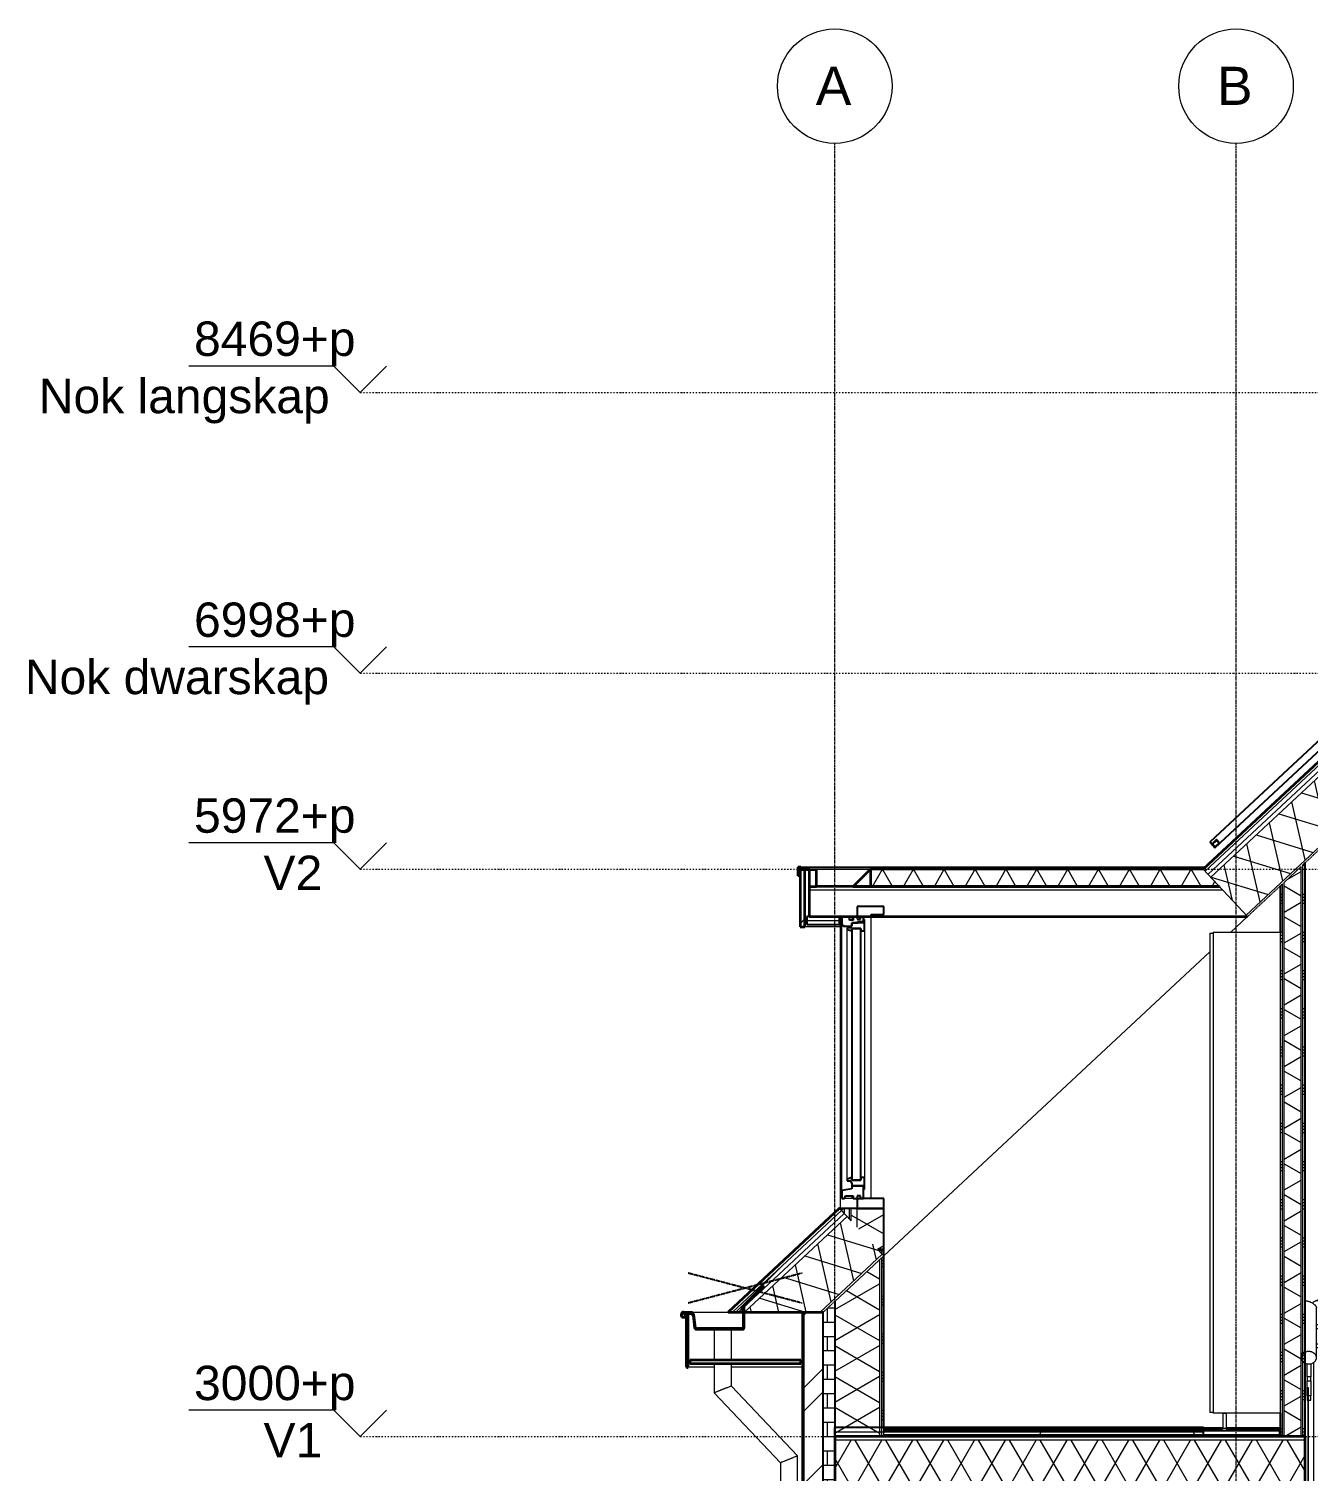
# Model space of a CAD drawing. Header units: millimetres. Extents: x -15640 to 2474, y -3000 to 10373.
# Drawn here: x -15297 to -8596, y 2819 to 10373 of the extents above; entities that cross this region are included whole.
import ezdxf

# ---------------------------------------------------------------- set-up
doc = ezdxf.new("R2010")
doc.units = ezdxf.units.MM
for name, pattern in [('Dash dot', [15.875, 6.35, -4.7625, 0, -4.7625]), ('dash-dot', [5, 3, -1, 0, -1]), ('grid', [24, 15, -3, 3, -3]), ('Overhead', [3.96875, 2.38125, -1.5875])]:
    doc.linetypes.add(name, pattern=pattern)
for name, color, linetype, lineweight in [('A-CLNG', 13, 'Continuous', 9), ('A-DETL', 90, 'Continuous', 9), ('A-DETL-GENF', 92, 'Continuous', 9), ('A-FLOR', 192, 'Continuous', 9), ('A-FLOR-HRAL', 11, 'Continuous', 9), ('A-FLOR-LEVL', 51, 'Continuous', 9), ('A-FLOR-MCUT', 51, 'Continuous', 9), ('A-FLOR-OVHD', 1, 'Overhead', 9), ('A-FLOR-PATT', 8, 'Continuous', 35), ('A-GENM', 13, 'Continuous', 9), ('A-GLAZ', 151, 'Continuous', 9), ('A-ROOF', 132, 'Continuous', 9), ('A-ROOF-MCUT', 132, 'Continuous', 35), ('A-ROOF-OTLN', 132, 'Continuous', 9), ('A-ROOF-PATT', 132, 'Continuous', 35), ('A-WALL', 113, 'Continuous', 9), ('A-WALL-PATT', 111, 'Continuous', 25), ('I-FURN', 30, 'Continuous', 9), ('I-WALL', 2, 'Continuous', 9), ('S-COLS', 52, 'Continuous', 9), ('S-GRID', 1, 'Continuous', 9), ('S-GRID-IDEN', 1, 'Continuous', 9)]:
    doc.layers.add(name, color=color, linetype=linetype, lineweight=lineweight)
doc.styles.add('Arial', font='arial.ttf', dxfattribs={"height": 180})
doc.styles.add('Arial_1', font='arial.ttf', dxfattribs={"height": 200})
pattern_1 = [(360, (-8742.87, 4441.5), (4e-13, 200), []), (360, (-8742.87, 4425.5), (4e-13, 200), []), (360, (-8742.87, 4409.5), (4e-13, 200), []), (360, (-8742.87, 4393.5), (4e-13, 200), [])]
pattern_2 = [(45, (-5257.7, 3200), (-141.4214, 141.4214), [])]
pattern_3 = [(330, (-11046.77, 4192.84), (70, 121.244), []), (30, (-11046.77, 4192.84), (-70, 121.244), [])]

# ---------------------------------------------------------------- blocks, each defined once
blk = doc.blocks.new('73_EA_Standaard_kledingkast_IKEA - 950x350x2600-502274-B-B')
at = {"layer": 'I-FURN'}
for p, q in [((-9110.9, 5637), (-9092.9, 5637)), ((-9110.9, 5637), (-9110.9, 3127)), ((-9092.9, 5642), (-8742.9, 5642)), ((-9092.9, 5642), (-9092.9, 3122)), ((-8742.9, 5642), (-8742.9, 3122)), ((-9092.9, 3127), (-9110.9, 3127)), ((-8742.9, 3122), (-9092.9, 3122)), ((-9042.9, 3122), (-9024.9, 3122)), ((-9042.9, 3122), (-9042.9, 3042)), ((-9024.9, 3122), (-9024.9, 3042)), ((-9024.9, 3042), (-9042.9, 3042))]:
    blk.add_line(p, q, dxfattribs=at)
blk = doc.blocks.new('Railing - 50 x 12mm-673301-B-B')
at = {"layer": 'A-FLOR-HRAL'}
for p, q in [((-7204.9, 3300), (-7204.9, 4169.8)), ((-7204.9, 4169.8), (-7192.9, 4169.8)), ((-7192.9, 4169.8), (-7192.9, 3300)), ((-7192.9, 3300), (-7196.9, 3300))]:
    blk.add_line(p, q, dxfattribs=at)
blk = doc.blocks.new('Railing - 800mm-673318-B-B')
at = {"layer": 'A-FLOR-HRAL', "lineweight": 18}
blk.add_line((-8593.2, 3256), (-8598.2, 3256), dxfattribs=at)
at = {"layer": 'A-FLOR-HRAL'}
for p, q in [((-8598.2, 3256), (-8598.2, 3062.3)), ((-8593.2, 3062.3), (-8593.2, 3256)), ((-8593.2, 3062.3), (-8598.2, 3062.3)), ((-8598.2, 3062.3), (-8598.2, 2311.2)), ((-8593.2, 2311.2), (-8593.2, 3062.3)), ((-8598.2, 2311.2), (-8593.2, 2311.2))]:
    blk.add_line(p, q, dxfattribs=at)
blk = doc.blocks.new('Railing - 50 x 12mm-673320-B-B')
at = {"layer": 'A-FLOR-HRAL'}
for p, q in [((-8566.5, 2566.7), (-8566.5, 3388.1)), ((-8616.5, 2747), (-8616.5, 2566.7))]:
    blk.add_line(p, q, dxfattribs=at)
blk = doc.blocks.new('Railing - 50 x 12mm-673322-B-B')
at = {"layer": 'A-FLOR-HRAL'}
for p, q in [((-8300.2, 3762), (-8288.2, 3767.5)), ((-8300.2, 2750), (-8300.2, 3762)), ((-8288.2, 3767.5), (-8288.2, 2750))]:
    blk.add_line(p, q, dxfattribs=at)
blk = doc.blocks.new('Railing - 800mm-673324-B-B')
at = {"layer": 'A-FLOR-HRAL'}
blk.add_line((-7500.2, 3213.9), (-8288.2, 2852.7), dxfattribs=at)
blk = doc.blocks.new('Railing - Railing-654637-B-B')
at = {"layer": 'A-FLOR-HRAL'}
for p, q in [((-7423.4, 4230), (-8562.2, 3708.1)), ((-8520.4, 3661.2), (-7410.3, 4170)), ((-7196.9, 4230), (-7423.4, 4230)), ((-7410.3, 4170), (-7196.9, 4170)), ((-7416.9, 4100), (-7488.2, 4067.3)), ((-7412.5, 4080), (-7488.2, 4045.3)), ((-7204.9, 4100), (-7416.9, 4100)), ((-7204.9, 4080), (-7412.5, 4080)), ((-7500.2, 4061.8), (-8288.2, 3700.7)), ((-7500.2, 4039.8), (-8288.2, 3678.7)), ((-7500.2, 3961.8), (-8288.2, 3600.7)), ((-7500.2, 3939.8), (-8288.2, 3578.7)), ((-7416.9, 4000), (-7488.2, 3967.3)), ((-7412.5, 3980), (-7488.2, 3945.3)), ((-7204.9, 4000), (-7416.9, 4000)), ((-7204.9, 3980), (-7412.5, 3980)), ((-8552.1, 3413), (-8552.1, 3672.3)), ((-8300.2, 3695.2), (-8541.3, 3584.6)), ((-8300.2, 3673.2), (-8536.9, 3564.6)), ((-8541.3, 3584.6), (-8552.1, 3584.6)), ((-8536.9, 3564.6), (-8552.1, 3564.6)), ((-8300.2, 3595.2), (-8541.3, 3484.6)), ((-8300.2, 3573.2), (-8536.9, 3464.6)), ((-8541.3, 3484.6), (-8552.1, 3484.6)), ((-8632.1, 3439), (-8632.1, 3413)), ((-8536.9, 3464.6), (-8552.1, 3464.6)), ((-8601.5, 3313), (-8601.5, 3381.3)), ((-8581.5, 3381.7), (-8581.5, 3313)), ((-8601.5, 3213), (-8601.5, 3291.2)), ((-8581.5, 3291.2), (-8581.5, 3213))]:
    blk.add_line(p, q, dxfattribs=at)
at = {"layer": 'A-FLOR-HRAL', "lineweight": 18}
for p, q in [((-8601.5, 3313), (-8601.5, 3291.2)), ((-8581.5, 3313), (-8601.5, 3313)), ((-8601.5, 3291.2), (-8581.5, 3291.2)), ((-8581.5, 3291.2), (-8581.5, 3313)), ((-8601.5, 3213), (-8601.5, 3191.2)), ((-8581.5, 3213), (-8601.5, 3213)), ((-8601.5, 3191.2), (-8598.2, 3191.2)), ((-8593.2, 3191.2), (-8581.5, 3191.2)), ((-8581.5, 3191.2), (-8581.5, 3213))]:
    blk.add_line(p, q, dxfattribs=at)
at = {"layer": 'A-FLOR-HRAL', "flags": 128}
for points in [[(-7196.9, 4230), (-7196.9, 4229.2), (-7196.9, 4227), (-7196.9, 4223.5), (-7196.9, 4218.7), (-7196.9, 4213), (-7196.9, 4206.7), (-7196.9, 4200)], [(-7196.9, 4200), (-7196.9, 4193.3), (-7196.9, 4187), (-7196.9, 4181.3), (-7196.9, 4176.5), (-7196.9, 4173), (-7196.9, 4170.8), (-7196.9, 4170)]]:
    blk.add_lwpolyline(points, dxfattribs=at)
at = {"layer": 'A-FLOR-HRAL'}
for points, knots in [([(-7416.9, 4200), (-7417.4, 4202.2), (-7418.3, 4206.7), (-7420.2, 4215.3), (-7422, 4223.4), (-7423.2, 4228.9), (-7423.4, 4230), (-7423.4, 4230)], [0, 0, 0, 0, 0.142857, 0.285714, 0.571429, 0.785714, 1, 1, 1, 1]), ([(-7410.3, 4170), (-7410.3, 4170), (-7410.8, 4172), (-7412.5, 4179.9), (-7414.7, 4189.9), (-7416.2, 4196.6), (-7416.9, 4200)], [0, 0, 0, 0, 0.285714, 0.571429, 0.785714, 1, 1, 1, 1]), ([(-8610.9, 3711.3), (-8609.1, 3711.3), (-8606.2, 3711.2), (-8602.1, 3710.7), (-8597.7, 3709.9), (-8594.4, 3709), (-8592.1, 3708.3)], [0.6872482, 0.6872482, 0.6872482, 0.6872482, 0.7857143, 0.8392857, 0.8928571, 1, 1, 1, 1]), ([(-8592.1, 3708.3), (-8589, 3707.4), (-8583.1, 3705.1), (-8574.6, 3700.7), (-8566.9, 3695.5), (-8559.5, 3688.8), (-8554.7, 3682.2), (-8552.5, 3676.4), (-8552.1, 3673.6), (-8552.1, 3672.3)], [0, 0, 0, 0, 0.142857, 0.285714, 0.428571, 0.571429, 0.785714, 0.892857, 1, 1, 1, 1]), ([(-8512.6, 3697.8), (-8514.2, 3699.6), (-8517.8, 3702.8), (-8524.4, 3706.8), (-8531.8, 3709.7), (-8539.1, 3711.2), (-8545.8, 3711.6), (-8550.6, 3711.3), (-8554.4, 3710.6), (-8558, 3709.7), (-8560.6, 3708.8), (-8562.2, 3708.1)], [0, 0, 0, 0, 0.142857, 0.285714, 0.428571, 0.571429, 0.678571, 0.785714, 0.839286, 0.892857, 1, 1, 1, 1]), ([(-8536.4, 3657.8), (-8534.6, 3657.8), (-8531.8, 3658), (-8528.2, 3658.7), (-8524.6, 3659.5), (-8522, 3660.5), (-8520.4, 3661.2)], [0.6872482, 0.6872482, 0.6872482, 0.6872482, 0.7857143, 0.8392857, 0.8928571, 1, 1, 1, 1]), ([(-8520.4, 3661.2), (-8518.2, 3662.2), (-8514.3, 3664.6), (-8509.7, 3669.1), (-8506.8, 3674.4), (-8505.3, 3681.3), (-8506.4, 3687.9), (-8509.4, 3693.7), (-8511.4, 3696.4), (-8512.6, 3697.8)], [0, 0, 0, 0, 0.142857, 0.285714, 0.428571, 0.571429, 0.785714, 0.892857, 1, 1, 1, 1])]:
    blk.add_open_spline(points, degree=3, knots=knots, dxfattribs=at)
blk.add_open_spline([(-8562.2, 3708.1), (-8564.4, 3707), (-8568.3, 3704.7), (-8571.3, 3701.7), (-8572.6, 3700)], degree=3, dxfattribs=at)
at = {"layer": 'A-FLOR-HRAL', "lineweight": 18}
for points, knots in [([(-8592.1, 3445.7), (-8594.8, 3445.7), (-8600.3, 3445.2), (-8608.2, 3443.1), (-8614.4, 3440.3), (-8619, 3437.3), (-8621.9, 3434.9), (-8624.3, 3432.4), (-8625.9, 3430.5), (-8627.1, 3428.8), (-8628.2, 3427.1), (-8629.4, 3424.8), (-8630.6, 3422), (-8631.7, 3418.1), (-8632.1, 3415.1), (-8632.1, 3413)], [0, 0, 0, 0, 0.142857, 0.285714, 0.428571, 0.5, 0.571429, 0.625, 0.678571, 0.705357, 0.732143, 0.785714, 0.839286, 0.892857, 1, 1, 1, 1]), ([(-8632.1, 3413), (-8632.1, 3411.6), (-8631.8, 3408.9), (-8631, 3404.9), (-8629.7, 3401.8), (-8628.4, 3399.3), (-8627, 3397), (-8625, 3394.3), (-8622.1, 3391.3), (-8619, 3388.7), (-8615, 3386.1), (-8611, 3384.1), (-8607.2, 3382.7), (-8603.2, 3381.6), (-8598.2, 3380.6), (-8594.1, 3380.3), (-8592.1, 3380.3)], [0, 0, 0, 0, 0.071429, 0.142857, 0.214286, 0.25, 0.285714, 0.357143, 0.428571, 0.5, 0.571429, 0.678571, 0.732143, 0.785714, 0.892857, 1, 1, 1, 1]), ([(-8552.1, 3413), (-8552.1, 3414.4), (-8552.3, 3417.1), (-8553.2, 3421), (-8554.5, 3424.2), (-8555.7, 3426.7), (-8557.1, 3429), (-8559.2, 3431.7), (-8562, 3434.7), (-8565.2, 3437.2), (-8569.2, 3439.9), (-8573.1, 3441.8), (-8577, 3443.3), (-8580.9, 3444.4), (-8586, 3445.4), (-8590, 3445.7), (-8592.1, 3445.7)], [0, 0, 0, 0, 0.071429, 0.142857, 0.214286, 0.25, 0.285714, 0.357143, 0.428571, 0.5, 0.571429, 0.678571, 0.732143, 0.785714, 0.892857, 1, 1, 1, 1]), ([(-8592.1, 3380.3), (-8589.3, 3380.3), (-8583.9, 3380.8), (-8575.9, 3382.9), (-8569.8, 3385.7), (-8565.2, 3388.7), (-8562.3, 3391.1), (-8559.9, 3393.6), (-8558.2, 3395.5), (-8557.1, 3397.2), (-8556, 3398.9), (-8554.8, 3401.2), (-8553.6, 3404), (-8552.5, 3407.9), (-8552.1, 3410.9), (-8552.1, 3413)], [0, 0, 0, 0, 0.142857, 0.285714, 0.428571, 0.5, 0.571429, 0.625, 0.678571, 0.705357, 0.732143, 0.785714, 0.839286, 0.892857, 1, 1, 1, 1])]:
    blk.add_open_spline(points, degree=3, knots=knots, dxfattribs=at)
for name, p in [('Railing - 50 x 12mm-673301-B-B', (0, 0)), ('Railing - 50 x 12mm-673322-B-B', (800, 366.7)), ('Railing - 50 x 12mm-673322-B-B', (0, 0)), ('Railing - 50 x 12mm-673320-B-B', (0, 0)), ('Railing - 800mm-673318-B-B', (0, 0)), ('Railing - 800mm-673324-B-B', (0, 0))]:
    blk.add_blockref(name, p)
blk = doc.blocks.new('Top Rail Type - Top Rail_Internal_-654664-B-B')
at = {"layer": 'A-FLOR-HRAL'}
for p, q in [((-7423.4, 4230), (-8562.2, 3708.1)), ((-8520.4, 3661.2), (-7410.3, 4170)), ((-7196.9, 4230), (-7423.4, 4230)), ((-7410.3, 4170), (-7196.9, 4170)), ((-8552.1, 3413), (-8552.1, 3672.3)), ((-8632.1, 3439), (-8632.1, 3413))]:
    blk.add_line(p, q, dxfattribs=at)
at = {"layer": 'A-FLOR-HRAL', "flags": 128}
for points in [[(-7196.9, 4230), (-7196.9, 4229.2), (-7196.9, 4227), (-7196.9, 4223.5), (-7196.9, 4218.7), (-7196.9, 4213), (-7196.9, 4206.7), (-7196.9, 4200)], [(-7196.9, 4200), (-7196.9, 4193.3), (-7196.9, 4187), (-7196.9, 4181.3), (-7196.9, 4176.5), (-7196.9, 4173), (-7196.9, 4170.8), (-7196.9, 4170)]]:
    blk.add_lwpolyline(points, dxfattribs=at)
at = {"layer": 'A-FLOR-HRAL'}
for points, knots in [([(-7416.9, 4200), (-7417.4, 4202.2), (-7418.3, 4206.7), (-7420.2, 4215.3), (-7422, 4223.4), (-7423.2, 4228.9), (-7423.4, 4230), (-7423.4, 4230)], [0, 0, 0, 0, 0.142857, 0.285714, 0.571429, 0.785714, 1, 1, 1, 1]), ([(-7410.3, 4170), (-7410.3, 4170), (-7410.8, 4172), (-7412.5, 4179.9), (-7414.7, 4189.9), (-7416.2, 4196.6), (-7416.9, 4200)], [0, 0, 0, 0, 0.285714, 0.571429, 0.785714, 1, 1, 1, 1]), ([(-8610.9, 3711.3), (-8609.1, 3711.3), (-8606.2, 3711.2), (-8602.1, 3710.7), (-8597.7, 3709.9), (-8594.4, 3709), (-8592.1, 3708.3)], [0.6872482, 0.6872482, 0.6872482, 0.6872482, 0.7857143, 0.8392857, 0.8928571, 1, 1, 1, 1]), ([(-8592.1, 3708.3), (-8589, 3707.4), (-8583.1, 3705.1), (-8574.6, 3700.7), (-8566.9, 3695.5), (-8559.5, 3688.8), (-8554.7, 3682.2), (-8552.5, 3676.4), (-8552.1, 3673.6), (-8552.1, 3672.3)], [0, 0, 0, 0, 0.142857, 0.285714, 0.428571, 0.571429, 0.785714, 0.892857, 1, 1, 1, 1]), ([(-8512.6, 3697.8), (-8514.2, 3699.6), (-8517.8, 3702.8), (-8524.4, 3706.8), (-8531.8, 3709.7), (-8539.1, 3711.2), (-8545.8, 3711.6), (-8550.6, 3711.3), (-8554.4, 3710.6), (-8558, 3709.7), (-8560.6, 3708.8), (-8562.2, 3708.1)], [0, 0, 0, 0, 0.142857, 0.285714, 0.428571, 0.571429, 0.678571, 0.785714, 0.839286, 0.892857, 1, 1, 1, 1]), ([(-8536.4, 3657.8), (-8534.6, 3657.8), (-8531.8, 3658), (-8528.2, 3658.7), (-8524.6, 3659.5), (-8522, 3660.5), (-8520.4, 3661.2)], [0.6872482, 0.6872482, 0.6872482, 0.6872482, 0.7857143, 0.8392857, 0.8928571, 1, 1, 1, 1]), ([(-8520.4, 3661.2), (-8518.2, 3662.2), (-8514.3, 3664.6), (-8509.7, 3669.1), (-8506.8, 3674.4), (-8505.3, 3681.3), (-8506.4, 3687.9), (-8509.4, 3693.7), (-8511.4, 3696.4), (-8512.6, 3697.8)], [0, 0, 0, 0, 0.142857, 0.285714, 0.428571, 0.571429, 0.785714, 0.892857, 1, 1, 1, 1]), ([(-8592.1, 3445.7), (-8594.8, 3445.7), (-8600.3, 3445.2), (-8608.2, 3443.1), (-8614.4, 3440.3), (-8619, 3437.3), (-8621.9, 3434.9), (-8624.3, 3432.4), (-8625.9, 3430.5), (-8627.1, 3428.8), (-8628.2, 3427.1), (-8629.4, 3424.8), (-8630.6, 3422), (-8631.7, 3418.1), (-8632.1, 3415.1), (-8632.1, 3413)], [0, 0, 0, 0, 0.142857, 0.285714, 0.428571, 0.5, 0.571429, 0.625, 0.678571, 0.705357, 0.732143, 0.785714, 0.839286, 0.892857, 1, 1, 1, 1]), ([(-8632.1, 3413), (-8632.1, 3411.6), (-8631.8, 3408.9), (-8631, 3404.9), (-8629.7, 3401.8), (-8628.4, 3399.3), (-8627, 3397), (-8625, 3394.3), (-8622.1, 3391.3), (-8619, 3388.7), (-8615, 3386.1), (-8611, 3384.1), (-8607.2, 3382.7), (-8603.2, 3381.6), (-8598.2, 3380.6), (-8594.1, 3380.3), (-8592.1, 3380.3)], [0, 0, 0, 0, 0.071429, 0.142857, 0.214286, 0.25, 0.285714, 0.357143, 0.428571, 0.5, 0.571429, 0.678571, 0.732143, 0.785714, 0.892857, 1, 1, 1, 1]), ([(-8552.1, 3413), (-8552.1, 3414.4), (-8552.3, 3417.1), (-8553.2, 3421), (-8554.5, 3424.2), (-8555.7, 3426.7), (-8557.1, 3429), (-8559.2, 3431.7), (-8562, 3434.7), (-8565.2, 3437.2), (-8569.2, 3439.9), (-8573.1, 3441.8), (-8577, 3443.3), (-8580.9, 3444.4), (-8586, 3445.4), (-8590, 3445.7), (-8592.1, 3445.7)], [0, 0, 0, 0, 0.071429, 0.142857, 0.214286, 0.25, 0.285714, 0.357143, 0.428571, 0.5, 0.571429, 0.678571, 0.732143, 0.785714, 0.892857, 1, 1, 1, 1]), ([(-8592.1, 3380.3), (-8589.3, 3380.3), (-8583.9, 3380.8), (-8575.9, 3382.9), (-8569.8, 3385.7), (-8565.2, 3388.7), (-8562.3, 3391.1), (-8559.9, 3393.6), (-8558.2, 3395.5), (-8557.1, 3397.2), (-8556, 3398.9), (-8554.8, 3401.2), (-8553.6, 3404), (-8552.5, 3407.9), (-8552.1, 3410.9), (-8552.1, 3413)], [0, 0, 0, 0, 0.142857, 0.285714, 0.428571, 0.5, 0.571429, 0.625, 0.678571, 0.705357, 0.732143, 0.785714, 0.839286, 0.892857, 1, 1, 1, 1])]:
    blk.add_open_spline(points, degree=3, knots=knots, dxfattribs=at)
blk.add_open_spline([(-8562.2, 3708.1), (-8564.4, 3707), (-8568.3, 3704.7), (-8571.3, 3701.7), (-8572.6, 3700)], degree=3, dxfattribs=at)
blk = doc.blocks.new('KOZIJN_TYPE_D - KOZIJN_TYPE_D-2168117-B-B')
at = {"layer": 'A-GENM'}
for p, q in [((-11038.8, 4289), (-11038.8, 5674)), ((-10985.8, 5723.8), (-10985.8, 5705)), ((-10985.8, 4247), (-11023.8, 4247)), ((-10985.8, 4261), (-10985.8, 4247)), ((-10979.8, 4247), (-10985.8, 4247))]:
    blk.add_line(p, q, dxfattribs=at)
at = {"layer": 'A-GLAZ', "lineweight": 25}
for p, q in [((-10958.8, 5777), (-10958.8, 5710)), ((-10818.8, 5777), (-10958.8, 5777)), ((-10818.8, 5734), (-10818.8, 5777)), ((-11038.8, 5724), (-11038.8, 5674)), ((-10998.8, 5724), (-11038.8, 5724)), ((-11038.8, 5674), (-11035.8, 5674)), ((-11035.8, 5674), (-11033.8, 5679)), ((-11033.8, 5679), (-11028.8, 5679)), ((-11028.8, 5679), (-11028.8, 5674)), ((-11028.8, 5674), (-10985.8, 5674)), ((-10998.8, 5705), (-10998.8, 5724)), ((-10979.8, 5705), (-10998.8, 5705)), ((-10985.8, 5673.5), (-10990.8, 5673.5)), ((-10990.8, 5673.5), (-10990.8, 5665)), ((-10985.8, 5674), (-10985.8, 5691)), ((-10985.8, 5691), (-10954.8, 5691)), ((-10924.8, 5691), (-10985.8, 5691)), ((-10985.8, 5691), (-10985.8, 5673.5)), ((-10924.8, 5724), (-10979.8, 5724)), ((-10979.8, 5724), (-10979.8, 5705)), ((-10958.8, 5710), (-10939.8, 5710)), ((-10954.8, 5691), (-10954.8, 5698)), ((-10954.8, 5698), (-10924.8, 5698)), ((-10939.8, 5710), (-10939.8, 5724)), ((-10939.8, 5724), (-10884.8, 5724)), ((-10924.8, 5698), (-10924.8, 5724)), ((-10924.8, 5708.5), (-10924.8, 5691)), ((-10919.8, 5708.5), (-10924.8, 5708.5)), ((-10919.8, 5648.5), (-10919.8, 5708.5)), ((-10884.8, 5724), (-10884.8, 5734)), ((-10884.8, 5734), (-10818.8, 5734)), ((-10990.8, 5665), (-11010.3, 5665)), ((-11010.3, 5665), (-11010.3, 5656)), ((-11010.3, 5656), (-10985.3, 5648.5)), ((-10985.3, 5648.5), (-10985.3, 5661.5)), ((-10985.3, 5661.5), (-10939.3, 5661.5)), ((-10939.3, 5661.5), (-10939.3, 5648.5)), ((-10939.3, 5648.5), (-10919.8, 5648.5)), ((-10985.3, 4356.5), (-11010.3, 4349)), ((-11010.3, 4349), (-11010.3, 4340)), ((-11010.3, 4340), (-10990.8, 4340)), ((-10990.8, 4340), (-10990.8, 4331.5)), ((-10990.8, 4331.5), (-10985.8, 4331.5)), ((-10985.8, 4331.5), (-10985.8, 4314)), ((-10985.8, 4314), (-10924.8, 4314)), ((-10924.8, 4314), (-10985.8, 4314)), ((-10985.8, 4314), (-10985.8, 4297.2)), ((-10985.3, 4343.5), (-10985.3, 4356.5)), ((-10939.3, 4343.5), (-10985.3, 4343.5)), ((-10919.8, 4356.5), (-10939.3, 4356.5)), ((-10939.3, 4356.5), (-10939.3, 4343.5)), ((-10924.8, 4314), (-10924.8, 4296.5)), ((-10924.8, 4247), (-10924.8, 4314)), ((-10919.8, 4296.5), (-10919.8, 4356.5)), ((-10985.8, 4297.2), (-11038.8, 4289)), ((-11038.8, 4289), (-11038.8, 4247)), ((-11038.8, 4247), (-11023.8, 4247)), ((-11023.8, 4247), (-11019.8, 4261)), ((-11019.8, 4261), (-10979.8, 4261)), ((-10979.8, 4261), (-10979.8, 4247)), ((-10979.8, 4247), (-10924.8, 4247)), ((-10939.8, 4261), (-10958.8, 4261)), ((-10958.8, 4261), (-10958.8, 4194)), ((-10939.8, 4247), (-10939.8, 4261)), ((-10818.8, 4247), (-10939.8, 4247)), ((-10924.8, 4296.5), (-10919.8, 4296.5)), ((-10818.8, 4194), (-10818.8, 4247)), ((-10958.8, 4194), (-10818.8, 4194))]:
    blk.add_line(p, q, dxfattribs=at)
at = {"layer": 'A-GLAZ'}
for p, q in [((-10884.8, 4247), (-10884.8, 5723.8)), ((-11010.3, 4349), (-11010.3, 5656)), ((-10919.8, 5648.5), (-10919.8, 4356.5))]:
    blk.add_line(p, q, dxfattribs=at)
blk = doc.blocks.new('GLAS_COMPONENT_TYPE_A - GLAS_COMPONENT_TYPE_A-2066726-B-B')
at = {"layer": 'A-GLAZ', "lineweight": 25}
for p, q in [((-10939.3, 5661.5), (-10985.8, 5661.5)), ((-10985.8, 5661.5), (-10985.8, 4343.5)), ((-10939.3, 4343.5), (-10939.3, 5661.5)), ((-10985.8, 4343.5), (-10939.3, 4343.5))]:
    blk.add_line(p, q, dxfattribs=at)
blk = doc.blocks.new('Gutter - 47_EB_BAKGOOT met aanslaghout-2891376-B-B')
at = {"layer": 'A-DETL-GENF'}
for p, q in [((-11448.6, 3788.7), (-11554, 3683.3)), ((-11546.8, 3682.1), (-11444.3, 3784.5)), ((-11828.2, 3647.1), (-11867.8, 3647.1)), ((-11867.8, 3647.1), (-11867.8, 3641.1)), ((-11867.8, 3641.1), (-11828.2, 3641.1)), ((-11866.8, 3650.1), (-11828, 3648.5)), ((-11862.8, 3641.3), (-11857.2, 3640.4)), ((-11856.4, 3640.1), (-11854.8, 3639.1)), ((-11821.3, 3634.9), (-11813.4, 3570.1)), ((-11815.8, 3641.8), (-11807.4, 3570.4)), ((-11807.5, 3570.8), (-11815.3, 3635.6)), ((-11558.5, 3675), (-11565.9, 3664.7)), ((-11553, 3572.1), (-11553, 3673.3)), ((-11552.8, 3686.4), (-11552.8, 3571.6)), ((-11546.8, 3571.6), (-11546.8, 3682.1)), ((-11801.4, 3565.1), (-11560, 3565.1)), ((-11559.8, 3564.6), (-11800.4, 3564.6)), ((-11800.4, 3558.6), (-11559.8, 3558.6))]:
    blk.add_line(p, q, dxfattribs=at)
for centre, radius, start, end in [((-11448.1, 3785), 3.74, 351.80164, 98.50372), ((-11866.8, 3638.1), 12, 90.00149, 4.76514), ((-11857.5, 3638.4), 2, 57.98857, 80.5062), ((-11828.2, 3634.1), 13, 6.91154, 90), ((-11828.2, 3634.1), 7, 6.91133, 90), ((-11828, 3634.1), 14.4, 32.00754, 90), ((-11556, 3673.3), 3, 0, 144.14291), ((-11800.4, 3571.7), 13.1, 186.91133, 270), ((-11800.4, 3571.7), 7.11, 186.91154, 270), ((-11801.4, 3571.2), 6.08, 186.78912, 270), ((-11560, 3572.1), 7, 270, 0), ((-11559.8, 3571.6), 7, 270, 0), ((-11559.8, 3571.6), 13, 270, 0)]:
    blk.add_arc(centre, radius, start, end, dxfattribs=at)
blk = doc.blocks.new('Zonnepaneel - Zonnepaneel gebouw 1000x1600-V3-B-B')
at = {"layer": 'A-GENM', "lineweight": 25}
for p, q in [((-7938.8, 7207.1), (-9108.9, 6115.9)), ((-9081.7, 6086.7), (-7911.5, 7177.9)), ((-7928.5, 7196.1), (-7951.9, 7174.3)), ((-7947.7, 7174.2), (-7926.5, 7194)), ((-7936.6, 7209.2), (-7938.8, 7207.1)), ((-7938.8, 7207.1), (-7928.5, 7196.1)), ((-7911.5, 7177.9), (-7938.8, 7207.1)), ((-7909.3, 7179.9), (-7936.6, 7209.2)), ((-7934.9, 7156), (-7909.3, 7179.9)), ((-7913.5, 7180.1), (-7934.7, 7160.3)), ((-7926.5, 7194), (-7913.5, 7180.1)), ((-7951.9, 7174.3), (-7934.9, 7156)), ((-7934.7, 7160.3), (-7947.7, 7174.2)), ((-9075.3, 6126.8), (-9098.7, 6104.9)), ((-9096.7, 6102.8), (-9075.5, 6122.6)), ((-9075.5, 6122.6), (-9062.5, 6108.6)), ((-9058.3, 6108.5), (-9075.3, 6126.8)), ((-9108.9, 6115.9), (-9111.1, 6113.9)), ((-9111.1, 6113.9), (-9083.9, 6084.6)), ((-9098.7, 6104.9), (-9108.9, 6115.9)), ((-9108.9, 6115.9), (-9081.7, 6086.7)), ((-9083.7, 6088.9), (-9096.7, 6102.8)), ((-9083.9, 6084.6), (-9058.3, 6108.5)), ((-9062.5, 6108.6), (-9083.7, 6088.9))]:
    blk.add_line(p, q, dxfattribs=at)
blk = doc.blocks.new('28_EB_HWA_grote slag - TRON60x2_5-2568815-B-B')
at = {"layer": 'S-COLS'}
for p, q in [((-11617, 3567), (-11707, 3567)), ((-11707, 3565.1), (-11707, 3401.1)), ((-11617, 3401.1), (-11617, 3565.1)), ((-11707, 3382.1), (-11707, 3229.1)), ((-11617, 3264.9), (-11617, 3382.1)), ((-11270.3, 2898.6), (-11617, 3264.9)), ((-11707, 3229.1), (-11360.3, 2862.8)), ((-11270.3, 0), (-11270.3, 2898.6)), ((-11360.3, 2862.8), (-11360.3, 0))]:
    blk.add_line(p, q, dxfattribs=at)
for points in [[(-11617, 3264.9), (-11617, 3264.9), (-11618, 3264.5), (-11622.6, 3262.7), (-11629.8, 3259.8), (-11637.6, 3256.7), (-11644.7, 3253.9), (-11650.3, 3251.7), (-11656.1, 3249.4), (-11662, 3247), (-11667.9, 3244.7), (-11673.7, 3242.4), (-11679.2, 3240.1), (-11686.3, 3237.3), (-11694.2, 3234.2), (-11701.4, 3231.3), (-11705.9, 3229.5), (-11707, 3229.1), (-11707, 3229.1)], [(-11270.3, 2898.6), (-11270.3, 2898.6), (-11271.3, 2898.2), (-11275.9, 2896.4), (-11283.1, 2893.5), (-11290.9, 2890.4), (-11298, 2887.6), (-11303.6, 2885.3), (-11309.4, 2883), (-11315.3, 2880.7), (-11321.2, 2878.4), (-11327, 2876), (-11332.5, 2873.8), (-11339.6, 2871), (-11347.5, 2867.9), (-11354.7, 2865), (-11359.2, 2863.2), (-11360.3, 2862.8), (-11360.3, 2862.8)]]:
    blk.add_open_spline(points, degree=3, knots=[0, 0, 0, 0, 0.083333, 0.166667, 0.25, 0.333333, 0.375, 0.416667, 0.458333, 0.5, 0.541667, 0.583333, 0.625, 0.666667, 0.75, 0.833333, 0.916667, 1, 1, 1, 1], dxfattribs=at)
blk = doc.blocks.new('Level - 1_8mm-444885-B-B')
at = {"layer": 'A-FLOR-LEVL'}
for p, q in [((-13698.6, 3138), (-14458.6, 3138)), ((-13560.6, 3000), (-13698.6, 3138)), ((-13560.6, 3000), (-13422.6, 3138))]:
    blk.add_line(p, q, dxfattribs=at)
blk = doc.blocks.new('Grid - r_3_0mm-1753543-B-B')
at = {"layer": 'S-GRID-IDEN'}
blk.add_circle((-11075.3, 10073.4), 300, dxfattribs=at)

msp = doc.modelspace()

# ---------------------------------------------------------------- hatches: boundary and pattern name
at = {"layer": 'A-FLOR-PATT', "lineweight": 9}
h = msp.add_hatch(dxfattribs=at)
h.set_pattern_fill('FP_37', color=256, style=0, pattern_type=2)
h.set_pattern_definition([(0, (-5257.69, 3200), (406.4, 101.6), [33.528, -271.272, 33.528, -271.272, -1625.6]), (0, (-5257.69, 3200), (406.4, 101.6), [-609.6, 33.528, -576.072, 33.528, -271.272, -711.2]), (0, (-5257.69, 3200), (406.4, 101.6), [-1524, 33.528, -169.672, 33.528, -474.472]), (120, (-5105.29, 3250.8), (-291.1882, 301.1527), [33.528, -271.272, 33.528, -271.272, -1625.6]), (120, (-5105.29, 3250.8), (-291.1882, 301.1527), [-609.6, 33.528, -576.072, 33.528, -271.272, -711.2]), (120, (-5105.29, 3250.8), (-291.1882, 301.1527), [-1524, 33.528, -169.672, 33.528, -474.472]), (240, (-5054.49, 3454), (-115.2118, -402.7527), [33.528, -271.272, 33.528, -271.272, -1625.6]), (240, (-5054.49, 3454), (-115.2118, -402.7527), [-609.6, 33.528, -576.072, 33.528, -271.272, -711.2]), (240, (-5054.49, 3454), (-115.2118, -402.7527), [-1524, 33.528, -169.672, 33.528, -474.472])])
h.paths.add_polyline_path([(-1142.7, 3010), (-1116.9, 3010), (-1116.9, 3028), (-5650.9, 3028), (-5650.9, 3010), (-1251, 3010)])
h.paths.add_polyline_path([(-10818.8, 3010), (-8742.9, 3010), (-8742.9, 3028), (-10818.8, 3028)])
h.paths.add_polyline_path([(-7196.9, 3010), (-5782.9, 3010), (-5782.9, 3028), (-7196.9, 3028)])
h = msp.add_hatch(dxfattribs=at)
h.set_pattern_fill('FP_2', color=256, angle=180, style=0, pattern_type=2)
h.set_pattern_definition([(180, (-5967.825, 3000), (-1e-14, -100), [])])
h.paths.add_polyline_path([(-860.4, 2982), (-860.4, 3000), (-7196.9, 3000), (-7196.9, 2982), (-926.2, 2982)])
h.paths.add_polyline_path([(-11075.3, 2982), (-8610.9, 2982), (-8610.9, 3000), (-11075.3, 3000)])
h = msp.add_hatch(dxfattribs=at)
h.set_pattern_fill('FP_1', color=256, angle=-120, style=0, pattern_type=2)
h.set_pattern_definition([(240, (-5967.82, 3000), (121.2436, -70), []), (300, (-5967.82, 3000), (121.2436, 70), [])])
h.paths.add_polyline_path([(-4391, 2747), (-860.4, 2747), (-860.4, 2982), (-7196.9, 2982), (-7196.9, 2747), (-4684.9, 2747)])
h.paths.add_polyline_path([(-10454.4, 2747), (-8610.9, 2747), (-8610.9, 2982), (-11075.3, 2982), (-11075.3, 2747)])
h = msp.add_hatch(dxfattribs=at)
h.set_pattern_fill('FP_36', color=256, angle=-120, style=0, pattern_type=2)
h.set_pattern_definition([(240, (-5967.82, 3042), (121.2436, -70), []), (300, (-5967.82, 3042), (121.2436, 70), [])])
h.paths.add_polyline_path([(-5040.6, 3000), (-1116.9, 3000), (-1116.9, 3010), (-5650.9, 3010), (-5650.9, 3000), (-5148.9, 3000)])
h.paths.add_polyline_path([(-10454.4, 3000), (-8742.9, 3000), (-8742.9, 3010), (-10818.8, 3010), (-10818.8, 3000)])
h.paths.add_polyline_path([(-7196.9, 3000), (-5782.9, 3000), (-5782.9, 3010), (-7196.9, 3010)])
at = {"layer": 'A-ROOF-PATT', "lineweight": 9}
h = msp.add_hatch(dxfattribs=at)
h.set_pattern_fill('FP_24', color=256, style=0, pattern_type=2)
h.set_pattern_definition(pattern_2)
h.paths.add_polyline_path([(-11579.5, 3652.1), (-11025.4, 4168.8), (-11040.4, 4184.9), (-11611.8, 3652.1)])
h.paths.add_polyline_path([(-9120.2, 5945.4), (-6467.8, 8418.8), (-4012.7, 6129.4), (-3997.7, 6145.5), (-6467.8, 8448.9), (-9135.2, 5961.5)])
h = msp.add_hatch(dxfattribs=at)
h.set_pattern_fill('FP_24', color=256, style=0, pattern_type=2)
h.set_pattern_definition(pattern_2)
h.paths.add_polyline_path([(-11547.3, 3652.1), (-11010.4, 4152.7), (-11025.4, 4168.8), (-11579.5, 3652.1)])
h.paths.add_polyline_path([(-9105.2, 5929.3), (-6467.8, 8388.7), (-4027.7, 6113.3), (-4012.7, 6129.4), (-6467.8, 8418.8), (-9120.2, 5945.4)])
h = msp.add_hatch(dxfattribs=at)
h.set_pattern_fill('FP_30', color=256, angle=-120, style=0, pattern_type=2)
h.set_pattern_definition([(283, (-9050.8, 6060.74), (136.4118, 31.493), []), (343, (-9050.8, 6060.74), (40.932, 133.8827), [])])
h.paths.add_polyline_path([(-11151.4, 3652.1), (-10826.3, 3955.2), (-11010.4, 4152.7), (-11547.3, 3652.1), (-11320.5, 3652.1)])
h.paths.add_polyline_path([(-8921.1, 5731.9), (-6467.8, 8019.6), (-4211.8, 5915.8), (-4027.7, 6113.3), (-6467.8, 8388.7), (-9105.2, 5929.3), (-8938.5, 5750.6)])
h = msp.add_hatch(dxfattribs=at)
h.set_pattern_fill('FP_31', color=256, angle=-180, style=0, pattern_type=2)
h.set_pattern_definition([(223, (-9050.8, 6060.74), (68.1998, -73.1354), [])])
h.paths.add_polyline_path([(-11151.4, 3652.1), (-11135.2, 3652.1), (-10818.8, 3947.2), (-10826.3, 3955.2), (-10887.4, 3898.2)])
h.paths.add_polyline_path([(-8913.6, 5723.8), (-6467.8, 8004.5), (-4219.3, 5907.8), (-4211.8, 5915.8), (-6467.8, 8019.6), (-8921.1, 5731.9)])
h = msp.add_hatch(dxfattribs=at)
h.set_pattern_fill('FP_24', color=256, style=0, pattern_type=2)
h.set_pattern_definition(pattern_2)
h.paths.add_polyline_path([(-11231.8, 5670.8), (-11231.8, 5970.8), (-11256.8, 5970.8), (-11256.8, 5670.8)])
h = msp.add_hatch(dxfattribs=at)
h.set_pattern_fill('FP_42', color=256, angle=-120, style=0, pattern_type=2)
h.set_pattern_definition([(240, (-10016.79, 5971.8), (121.244, -70), []), (300, (-10016.79, 5971.8), (121.244, 70), [])])
h.paths.add_polyline_path([(-9588.2, 5881.8), (-9060.9, 5881.8), (-9144.8, 5971.8), (-10888.8, 5971.8), (-10888.8, 5881.8), (-10021.3, 5881.8)])
h = msp.add_hatch(dxfattribs=at)
h.set_pattern_fill('FP_43', color=256, angle=180, style=0, pattern_type=2)
h.set_pattern_definition([(180, (-10135.34, 5881.83), (-1e-14, -100), [])])
h.paths.add_polyline_path([(-10021.3, 5863.8), (-9044.1, 5863.8), (-9060.9, 5881.8), (-11209.8, 5881.8), (-11209.8, 5863.8), (-10454.4, 5863.8)])
at = {"layer": 'A-WALL-PATT', "lineweight": 9}
h = msp.add_hatch(dxfattribs=at)
h.set_pattern_fill('FP_18', color=256, angle=-120, style=0, pattern_type=2)
h.set_pattern_definition([(330, (-8742.87, 4441.5), (70, 121.244), []), (30, (-8742.87, 4441.5), (-70, 121.244), [])])
h.paths.add_polyline_path([(-8632.4, 3000), (-8632.4, 5986), (-8721.4, 5903), (-8721.4, 3000)])
h = msp.add_hatch(dxfattribs=at)
h.set_pattern_fill('FP_17', color=256, angle=-90, style=0, pattern_type=2)
h.set_pattern_definition(pattern_1)
h.paths.add_polyline_path([(-8610.9, 3000), (-8610.9, 6006.1), (-8623.4, 5994.4), (-8623.4, 3000)])
h = msp.add_hatch(dxfattribs=at)
h.set_pattern_fill('FP_17', color=256, angle=-90, style=0, pattern_type=2)
h.set_pattern_definition(pattern_1)
h.paths.add_polyline_path([(-8742.9, 3000), (-8730.4, 3000), (-8730.4, 5894.7), (-8742.9, 5883), (-8742.9, 3122)])
h = msp.add_hatch(dxfattribs=at)
h.set_pattern_fill('FP_41', color=256, angle=-90, style=0, pattern_type=2)
h.set_pattern_definition([(360, (-11046.77, 4192.84), (4e-13, 200), []), (360, (-11046.77, 4176.84), (4e-13, 200), []), (360, (-11046.77, 4160.84), (4e-13, 200), []), (360, (-11046.77, 4144.84), (4e-13, 200), [])])
h.paths.add_polyline_path([(-11024.8, 4168.1), (-11024.8, 4194), (-11036.8, 4194), (-11036.8, 4181), (-11025.4, 4168.8)])
h = msp.add_hatch(dxfattribs=at)
h.set_pattern_fill('FP_40', color=256, angle=-120, style=0, pattern_type=2)
h.set_pattern_definition(pattern_3)
h.paths.add_polyline_path([(-10958.8, 4097.3), (-10958.8, 4194), (-10988.8, 4194), (-10988.8, 4129.5)])
h = msp.add_hatch(dxfattribs=at)
h.set_pattern_fill('FP_40', color=256, angle=-120, style=0, pattern_type=2)
h.set_pattern_definition(pattern_3)
h.paths.add_polyline_path([(-10846.2, 3976.6), (-10818.8, 3976.6), (-10818.8, 4194), (-10958.8, 4194), (-10958.8, 4097.3), (-10849.4, 3980)])
h = msp.add_hatch(dxfattribs=at)
h.set_pattern_fill('FP_32', color=256, angle=240, style=0, pattern_type=2)
h.set_pattern_definition([(150, (-10818.78, 3490), (-70, -121.244), []), (210, (-10818.78, 3490), (70, -121.244), [])])
h.paths.add_polyline_path([(-10887.4, 3000), (-10840.3, 3000), (-10840.3, 3927.1), (-11075.3, 3708), (-11075.3, 3000)])
h.paths.add_polyline_path([(-10840.3, 3970.2), (-10840.3, 3980), (-10849.4, 3980), (-10841.9, 3972)])
h = msp.add_hatch(dxfattribs=at)
h.set_pattern_fill('FP_33', color=256, angle=270, style=0, pattern_type=2)
h.set_pattern_definition([(180, (-10818.77, 3490), (-4e-13, -200), []), (180, (-10818.77, 3506), (-4e-13, -200), []), (180, (-10818.77, 3522), (-4e-13, -200), []), (180, (-10818.77, 3538), (-4e-13, -200), [])])
h.paths.add_polyline_path([(-10818.8, 3947.2), (-10818.8, 3980), (-10831.3, 3980), (-10831.3, 3960.6), (-10826.3, 3955.2)])
h.paths.add_polyline_path([(-10831.3, 3000), (-10818.8, 3000), (-10818.8, 3947.2), (-10831.3, 3935.5), (-10831.3, 3567.9)])
h = msp.add_hatch(dxfattribs=at)
h.set_pattern_fill('FP_19', color=256, style=0, pattern_type=2)
h.set_pattern_definition([(0, (-9088.485, 3000), (0, 75), []), (90, (-9088.49, 3000), (-112.5, 75), [75, -75])])
h.paths.add_polyline_path([(-10825.3, 2574.3), (-9143.5, 2574.3), (-9143.5, 2747), (-10825.3, 2747), (-10825.3, 2647.9)])
h.paths.add_polyline_path([(-11135.3, 2574.3), (-11075.3, 2574.3), (-11075.3, 3000), (-11076.9, 3000), (-11076.9, 3048), (-11075.3, 3048), (-11075.3, 3708), (-11135.3, 3652), (-11135.3, 2747)])
h = msp.add_hatch(dxfattribs=at)
h.set_pattern_fill('FP_7', color=256, style=0, pattern_type=2)
h.set_pattern_definition([(45, (-5257.7, 3200), (-251.447, 251.447), []), (45, (-5257.7, 3581), (-251.447, 251.447), [])])
h.paths.add_polyline_path([(-11135.3, 2574.3), (-11135.3, 3652.1), (-11235.3, 3652.1), (-11235.3, 2574.3)])

# ---------------------------------------------------------------- linework, layer by layer
at = {"layer": 'A-CLNG', "lineweight": 25}
for p, q in [((-11209.8, 5723.8), (-11221.8, 5723.8)), ((-11221.8, 5723.8), (-11221.8, 5682.8)), ((-11221.8, 5682.8), (-11050.7, 5682.8)), ((-11050.7, 5682.8), (-11050.7, 5723.8)), ((-9143.5, 3048), (-11076.9, 3048)), ((-11076.9, 3048), (-11076.9, 3000)), ((-9143.5, 3000), (-9143.5, 3048)), ((-11076.9, 3000), (-9143.5, 3000))]:
    msp.add_line(p, q, dxfattribs=at)
at = {"layer": 'A-CLNG'}
for p, q in [((-11050.7, 5701.8), (-11221.8, 5701.8)), ((-11046.8, 5682.8), (-11050.7, 5682.8)), ((-9143.5, 3024), (-11076.9, 3024))]:
    msp.add_line(p, q, dxfattribs=at)
at = {"layer": 'A-DETL', "linetype": 'dash-dot', "lineweight": 25}
for p, q in [((-11843.8, 3857.9), (-11245.3, 3700.4)), ((-11843.8, 3700.4), (-11245.3, 3857.9))]:
    msp.add_line(p, q, dxfattribs=at)
at = {"layer": 'A-FLOR', "lineweight": 35}
for p, q in [((-9042.9, 3042), (-10818.8, 3042)), ((-8742.9, 3042), (-9024.9, 3042)), ((-8742.9, 3000), (-8742.9, 3042)), ((-8610.9, 3000), (-11075.3, 3000)), ((-11075.3, 3000), (-11075.3, 2747)), ((-8610.9, 2747), (-8610.9, 3000))]:
    msp.add_line(p, q, dxfattribs=at)
at = {"layer": 'A-FLOR-LEVL', "linetype": 'Dash dot'}
for p, q in [((-13560.6, 8469.4), (2474, 8469.4)), ((-13560.6, 6997.8), (2474, 6997.8)), ((-13560.6, 5971.8), (2474, 5971.8)), ((-13560.6, 3000), (2474, 3000))]:
    msp.add_line(p, q, dxfattribs=at)
at = {"layer": 'A-FLOR-MCUT'}
for p, q in [((-8742.9, 3032), (-10818.8, 3032)), ((-8742.9, 3028), (-10818.8, 3028)), ((-8610.9, 2982), (-11075.3, 2982)), ((-8742.9, 3010), (-10818.8, 3010))]:
    msp.add_line(p, q, dxfattribs=at)
at = {"layer": 'A-FLOR-OVHD'}
for p, q in [((-8610.9, 6006.1), (-6467.8, 8004.5)), ((-8913.6, 5723.8), (-8742.9, 5883)), ((-11135.2, 3652.1), (-11075.3, 3708))]:
    msp.add_line(p, q, dxfattribs=at)
at = {"layer": 'A-ROOF', "lineweight": 35}
for p, q in [((-6467.8, 8469.4), (-9145.4, 5972.5)), ((-10888.8, 5971.8), (-10888.8, 5881.8)), ((-9144.8, 5971.8), (-10888.8, 5971.8)), ((-9145.4, 5972.5), (-9144.8, 5971.8)), ((-11209.8, 5881.8), (-11209.8, 5723.8)), ((-9060.9, 5881.8), (-11171.8, 5881.8)), ((-10888.8, 5881.8), (-9060.9, 5881.8)), ((-11209.8, 5723.8), (-8913.6, 5723.8)), ((-11050.7, 4195.8), (-11633.8, 3652.1)), ((-11046.8, 4191.7), (-11050.7, 4195.8)), ((-11633.8, 3652.1), (-11135.2, 3652.1))]:
    msp.add_line(p, q, dxfattribs=at)
at = {"layer": 'A-ROOF'}
for p, q in [((-9135.2, 5961.5), (-6467.8, 8448.9)), ((-9120.2, 5945.4), (-6467.8, 8418.8)), ((-9105.2, 5929.3), (-6467.8, 8388.7)), ((-8921.1, 5731.9), (-6467.8, 8019.6)), ((-8913.6, 5723.8), (-9144.8, 5971.8)), ((-11209.8, 5863.8), (-9044.1, 5863.8)), ((-11611.8, 3652.1), (-11040.4, 4184.9)), ((-11579.5, 3652.1), (-11025.4, 4168.8)), ((-11050.7, 4195.8), (-11046.8, 4199.5)), ((-10988.8, 4129.5), (-11046.8, 4191.7)), ((-11547.3, 3652.1), (-11010.4, 4152.7)), ((-11151.4, 3652.1), (-10826.3, 3955.2)), ((-11075.3, 3708), (-10818.8, 3947.2)), ((-10818.8, 3947.2), (-10840.3, 3970.2))]:
    msp.add_line(p, q, dxfattribs=at)
at = {"layer": 'A-ROOF-MCUT'}
for p, q in [((-11253.8, 5983.3), (-11268.8, 5983.3)), ((-11268.8, 5983.3), (-11268.8, 5937.9)), ((-11267.3, 5972.3), (-11267.3, 5981.8)), ((-11267.3, 5981.8), (-11253.8, 5981.8)), ((-11205.3, 5972.3), (-11267.3, 5972.3)), ((-11267.3, 5939.8), (-11267.3, 5970.8)), ((-11267.3, 5970.8), (-11259.3, 5970.8)), ((-11259.3, 5970.8), (-11259.3, 5966.8)), ((-11257.8, 5966.8), (-11257.8, 5970.8)), ((-11257.8, 5970.8), (-11171.8, 5970.8)), ((-11256.8, 5970.8), (-11256.8, 5670.8)), ((-11253.8, 5981.8), (-11253.8, 5983.3)), ((-11231.8, 5670.8), (-11231.8, 5970.8)), ((-11209.8, 5970.8), (-11209.8, 5881.8)), ((-11205.3, 5970.8), (-11205.3, 5972.3)), ((-11171.8, 5881.8), (-11171.8, 5970.8)), ((-10888.8, 5971.8), (-10978.8, 5881.8)), ((-11268.8, 5937.9), (-11258.3, 5940.7)), ((-11258.7, 5942.1), (-11267.3, 5939.8)), ((-11259.3, 5966.8), (-11257.8, 5966.8)), ((-11258.3, 5940.7), (-11258.7, 5942.1)), ((-11209.8, 5881.8), (-11171.8, 5881.8)), ((-10978.8, 5881.8), (-10888.8, 5881.8)), ((-11256.8, 5670.8), (-11231.8, 5670.8)), ((-11866.8, 3650.1), (-11828, 3648.5)), ((-11828.1, 3650), (-11866.2, 3651.6)), ((-11862.5, 3642.8), (-11862.8, 3641.3)), ((-11862.8, 3641.3), (-11857.2, 3640.4)), ((-11856.9, 3641.9), (-11862.5, 3642.8)), ((-11856.4, 3640.1), (-11854.8, 3639.1)), ((-11853.4, 3640), (-11855.6, 3641.4)), ((-11843.8, 3642.1), (-11852.8, 3642.1)), ((-11852.8, 3642.1), (-11852.8, 3362.1)), ((-11843.8, 3362.1), (-11843.8, 3642.1)), ((-11815.8, 3641.8), (-11807.4, 3570.4)), ((-11805.9, 3570.6), (-11814.3, 3642.3)), ((-11558.5, 3675), (-11565.9, 3664.7)), ((-11565.9, 3664.7), (-11564.7, 3663.8)), ((-11564.7, 3663.8), (-11557.2, 3674.1)), ((-11554.5, 3673.3), (-11554.5, 3572.1)), ((-11553, 3572.1), (-11553, 3673.3)), ((-11560, 3566.6), (-11801.4, 3566.6)), ((-11801.4, 3565.1), (-11560, 3565.1)), ((-11253.8, 3401.1), (-11833.8, 3401.1)), ((-11833.8, 3401.1), (-11833.8, 3382.1)), ((-11253.8, 3382.1), (-11253.8, 3401.1)), ((-11852.8, 3362.1), (-11843.8, 3362.1)), ((-11833.8, 3382.1), (-11253.8, 3382.1))]:
    msp.add_line(p, q, dxfattribs=at)
for centre, radius, start, end in [((-11866.8, 3638.1), 13.5, 87.62285, 8.01556), ((-11866.8, 3638.1), 12, 90.00149, 4.76514), ((-11857.5, 3638.4), 2, 57.98857, 80.5062), ((-11857.5, 3638.4), 3.5, 57.99286, 80.53206), ((-11828, 3634.1), 15.9, 30.76684, 90.336), ((-11828, 3634.1), 14.4, 32.00754, 90), ((-11556, 3673.3), 3, 0, 144.14291), ((-11556, 3673.3), 1.5, 0, 144.14291), ((-11801.4, 3571.2), 6.08, 186.78912, 270), ((-11801.4, 3571.2), 4.58, 186.68084, 270), ((-11560, 3572.1), 7, 270, 0), ((-11560, 3572.1), 5.5, 270, 0)]:
    msp.add_arc(centre, radius, start, end, dxfattribs=at)
at = {"layer": 'A-ROOF-OTLN'}
for p, q in [((-9135.7, 5983.3), (-6467.8, 8471.2)), ((-9133.7, 5983.3), (-11253.8, 5983.3)), ((-11253.8, 5981.8), (-9135.3, 5981.8)), ((-9145.6, 5972.3), (-11205.3, 5972.3)), ((-10889.7, 5970.8), (-11171.8, 5970.8)), ((-11256.8, 5937.9), (-11268.8, 5937.9)), ((-11256.8, 5942.1), (-11258.7, 5942.1)), ((-11256.8, 5940.7), (-11258.3, 5940.7)), ((-11046.8, 5670.8), (-11231.8, 5670.8)), ((-11635.7, 3652.1), (-11046.8, 4201.2)), ((-11854.7, 3652.1), (-11635.7, 3652.1)), ((-11854.7, 3639.2), (-11854.7, 3649.6)), ((-11854.7, 3366.1), (-11854.7, 3635.3)), ((-11854.7, 3366.1), (-11852.8, 3366.1)), ((-11843.8, 3366.1), (-11707, 3366.1)), ((-11617, 3366.1), (-11245.3, 3366.1))]:
    msp.add_line(p, q, dxfattribs=at)
at = {"layer": 'A-WALL'}
for p, q in [((-8632.4, 5986), (-8721.4, 5903)), ((-8632.4, 3000), (-8632.4, 5986)), ((-8610.9, 6006.1), (-8623.4, 5994.4)), ((-8623.4, 3000), (-8623.4, 5994.4)), ((-8730.4, 5894.7), (-8742.9, 5883)), ((-8730.4, 3000), (-8730.4, 5894.7)), ((-8721.4, 3000), (-8721.4, 5903)), ((-11036.8, 4181), (-11036.8, 4194)), ((-11024.8, 4168.1), (-11024.8, 4194)), ((-10997.8, 4139.1), (-10997.8, 4194)), ((-10988.8, 4129.5), (-10988.8, 4194)), ((-10958.8, 4097.3), (-10958.8, 4194)), ((-10840.3, 3980), (-10840.3, 3970.2)), ((-10831.3, 3980), (-10831.3, 3960.6)), ((-10831.3, 3935.5), (-10831.3, 3000)), ((-10840.3, 3927.1), (-10840.3, 3000)), ((-11235.3, 2574.3), (-11235.3, 3652.1)), ((-10818.8, 3000), (-10818.8, 3042))]:
    msp.add_line(p, q, dxfattribs=at)
at = {"layer": 'A-WALL', "lineweight": 25}
for p, q in [((-11245.3, 3652.1), (-11245.3, 2574.3)), ((-11135.3, 2574.3), (-11135.3, 3652.1))]:
    msp.add_line(p, q, dxfattribs=at)
at = {"layer": 'I-WALL', "lineweight": 25}
for p, q in [((-8610.9, 3441.9), (-8610.9, 6006.1)), ((-8742.9, 5883), (-8742.9, 5642)), ((-10818.8, 4194), (-11046.8, 4194)), ((-11046.8, 4194), (-11046.8, 4191.7)), ((-10818.8, 3976.6), (-10818.8, 4194)), ((-10818.8, 3980), (-10849.4, 3980)), ((-10846.2, 3976.6), (-10818.8, 3976.6)), ((-10818.8, 3042), (-10818.8, 3980)), ((-11075.3, 3708), (-11075.3, 3000)), ((-8610.9, 3000), (-8610.9, 3441.6)), ((-8742.9, 3122), (-8742.9, 3042))]:
    msp.add_line(p, q, dxfattribs=at)
at = {"layer": 'I-WALL'}
for p, q in [((-11046.8, 5723.8), (-11046.8, 4194)), ((-9001.3, 5642), (-8913.6, 5723.8)), ((-10818.8, 3947.2), (-9110.9, 5539.8))]:
    msp.add_line(p, q, dxfattribs=at)
at = {"layer": 'S-GRID', "linetype": 'grid'}
for p, q in [((-11075.3, -1750), (-11075.3, 9773.4)), ((-8973.5, -1750), (-8973.5, 9773.4))]:
    msp.add_line(p, q, dxfattribs=at)

# ---------------------------------------------------------------- block references
at = {"layer": 'A-DETL-GENF'}
msp.add_blockref('Gutter - 47_EB_BAKGOOT met aanslaghout-2891376-B-B', (0, 0), dxfattribs=at)
at = {"layer": 'A-FLOR-HRAL'}
for name in ['Railing - Railing-654637-B-B', 'Top Rail Type - Top Rail_Internal_-654664-B-B']:
    msp.add_blockref(name, (0, 0), dxfattribs=at)
at = {"layer": 'A-FLOR-LEVL'}
for p in [(0, 5469.4), (0, 3997.8), (0, 2971.8), (0, 0)]:
    msp.add_blockref('Level - 1_8mm-444885-B-B', p, dxfattribs=at)
at = {"layer": 'A-GENM'}
msp.add_blockref('Zonnepaneel - Zonnepaneel gebouw 1000x1600-V3-B-B', (0, 0), dxfattribs=at)
at = {"layer": 'A-GLAZ'}
for name in ['KOZIJN_TYPE_D - KOZIJN_TYPE_D-2168117-B-B', 'GLAS_COMPONENT_TYPE_A - GLAS_COMPONENT_TYPE_A-2066726-B-B']:
    msp.add_blockref(name, (0, 0), dxfattribs=at)
at = {"layer": 'I-FURN'}
msp.add_blockref('73_EA_Standaard_kledingkast_IKEA - 950x350x2600-502274-B-B', (0, 0), dxfattribs=at)
at = {"layer": 'S-COLS'}
msp.add_blockref('28_EB_HWA_grote slag - TRON60x2_5-2568815-B-B', (0, 0), dxfattribs=at)
at = {"layer": 'S-GRID-IDEN'}
for p in [(0, 0), (2101.8, 0)]:
    msp.add_blockref('Grid - r_3_0mm-1753543-B-B', p, dxfattribs=at)

# ---------------------------------------------------------------- texts
at = {"layer": 'A-FLOR-LEVL', "char_height": 180, "attachment_point": 1, "style": 'Arial'}
for s, insert, width in [('8469+p', (-14431.5, 8840.4), 1018.143), ('Nok langskap', (-15244.4, 8540.4), 1795.78), ('6998+p', (-14431.5, 7368.7), 1018.143), ('Nok dwarskap', (-15317.4, 7068.7), 1883.966), ('5972+p', (-14431.5, 6342.8), 1018.143), ('V2', (-14067.4, 6042.8), 368.776), ('3000+p', (-14431.5, 3371), 1018.143), ('V1', (-14067.4, 3071), 368.776)]:
    msp.add_mtext(s, dxfattribs=dict(at, insert=insert, width=width))
at = {"layer": 'S-GRID-IDEN', "char_height": 200, "width": 232.489, "attachment_point": 1, "style": 'Arial_1'}
for s, insert in [('A', (-11174.9, 10174.9)), ('B', (-9073.1, 10174.9))]:
    msp.add_mtext(s, dxfattribs=dict(at, insert=insert))

doc.saveas('drawing.dxf')
